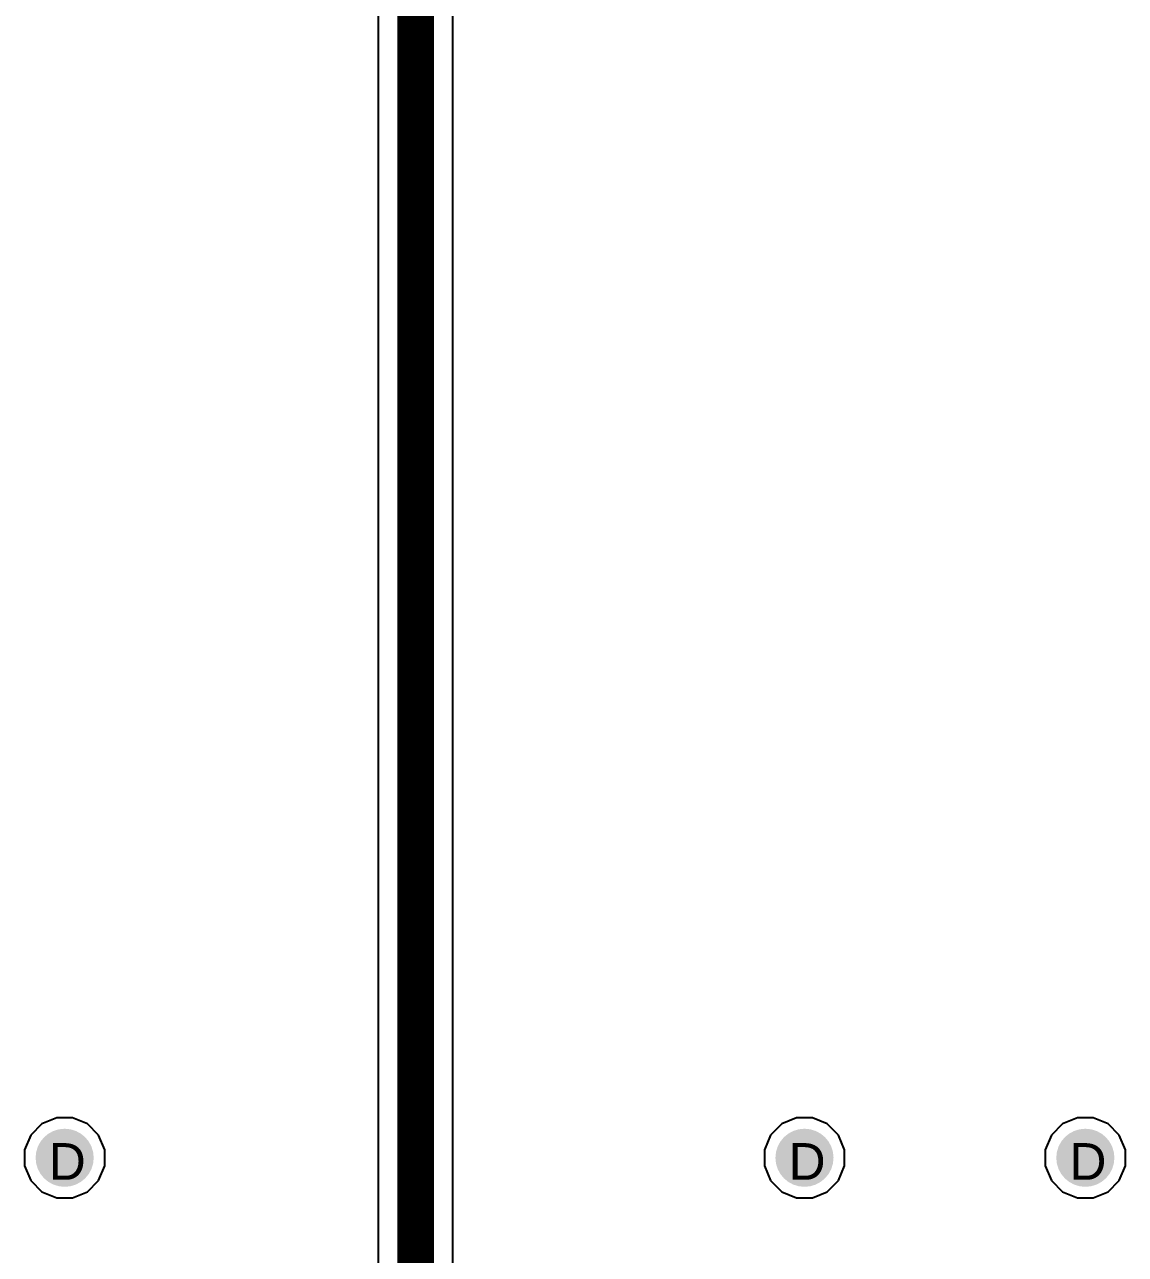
# Model space of a CAD drawing. Header units: inches. Extents: x 0 to 5032, y 0 to 5323.
# Drawn here: x 73.79 to 89.02, y 20.76 to 37.78 of the extents above; entities that cross this region are included whole.
import ezdxf

# ---------------------------------------------------------------- set-up
doc = ezdxf.new("R2010")
doc.units = ezdxf.units.IN
for name, color, linetype in [('Bottom Layer', 5, 'Continuous'), ('Bottom Solder', 6, 'Continuous'), ('Drill Drawing', 1, 'Continuous'), ('Layer 1', 16, 'Continuous'), ('Layer 2', 76, 'Continuous'), ('Top Layer', 1, 'Continuous'), ('Top Solder', 216, 'Continuous'), ('Via Holes', 16, 'Continuous')]:
    doc.layers.add(name, color=color, linetype=linetype)
doc.styles.add('Arial', font='', dxfattribs={"height": 0.2})
doc.styles.get('Arial').set_extended_font_data('Arial')

msp = doc.modelspace()

# ---------------------------------------------------------------- hatches: boundary and pattern name
at = {"layer": 'Bottom Layer'}
h = msp.add_hatch(color=5, dxfattribs=at)
edge = h.paths.add_edge_path()
edge.add_arc((74.346, 22.098), 0.3, 0, 360)
h = msp.add_hatch(color=5, dxfattribs=at)
edge = h.paths.add_edge_path()
edge.add_arc((84.582, 22.098), 0.3, 0, 360)
h = msp.add_hatch(color=5, dxfattribs=at)
edge = h.paths.add_edge_path()
edge.add_arc((88.468, 22.098), 0.3, 0, 360)
at = {"layer": 'Bottom Solder'}
h = msp.add_hatch(color=6, dxfattribs=at)
edge = h.paths.add_edge_path()
edge.add_arc((74.346, 22.098), 0.402, 0, 360)
h = msp.add_hatch(color=6, dxfattribs=at)
edge = h.paths.add_edge_path()
edge.add_arc((84.582, 22.098), 0.402, 0, 360)
h = msp.add_hatch(color=6, dxfattribs=at)
edge = h.paths.add_edge_path()
edge.add_arc((88.468, 22.098), 0.402, 0, 360)
at = {"layer": 'Layer 1'}
h = msp.add_hatch(color=16, dxfattribs=at)
edge = h.paths.add_edge_path()
edge.add_arc((74.346, 22.098), 0.3, 0, 360)
h = msp.add_hatch(color=16, dxfattribs=at)
edge = h.paths.add_edge_path()
edge.add_arc((84.582, 22.098), 0.3, 0, 360)
h = msp.add_hatch(color=16, dxfattribs=at)
edge = h.paths.add_edge_path()
edge.add_arc((88.468, 22.098), 0.3, 0, 360)
at = {"layer": 'Layer 2'}
h = msp.add_hatch(color=76, dxfattribs=at)
edge = h.paths.add_edge_path()
edge.add_arc((74.346, 22.098), 0.3, 0, 360)
h = msp.add_hatch(color=76, dxfattribs=at)
edge = h.paths.add_edge_path()
edge.add_arc((84.582, 22.098), 0.3, 0, 360)
h = msp.add_hatch(color=76, dxfattribs=at)
edge = h.paths.add_edge_path()
edge.add_arc((88.468, 22.098), 0.3, 0, 360)
at = {"layer": 'Top Layer'}
h = msp.add_hatch(color=1, dxfattribs=at)
edge = h.paths.add_edge_path()
edge.add_arc((74.346, 22.098), 0.3, 0, 360)
h = msp.add_hatch(color=1, dxfattribs=at)
edge = h.paths.add_edge_path()
edge.add_arc((84.582, 22.098), 0.3, 0, 360)
h = msp.add_hatch(color=1, dxfattribs=at)
edge = h.paths.add_edge_path()
edge.add_arc((88.468, 22.098), 0.3, 0, 360)
at = {"layer": 'Top Solder'}
h = msp.add_hatch(color=216, dxfattribs=at)
edge = h.paths.add_edge_path()
edge.add_arc((74.346, 22.098), 0.402, 0, 360)
h = msp.add_hatch(color=216, dxfattribs=at)
edge = h.paths.add_edge_path()
edge.add_arc((84.582, 22.098), 0.402, 0, 360)
h = msp.add_hatch(color=216, dxfattribs=at)
edge = h.paths.add_edge_path()
edge.add_arc((88.468, 22.098), 0.402, 0, 360)
at = {"layer": 'Via Holes'}
h = msp.add_hatch(color=7, dxfattribs=at)
edge = h.paths.add_edge_path()
edge.add_arc((74.346, 22.098), 0.15, 0, 360)
h = msp.add_hatch(color=7, dxfattribs=at)
edge = h.paths.add_edge_path()
edge.add_arc((84.582, 22.098), 0.15, 0, 360)
h = msp.add_hatch(color=7, dxfattribs=at)
edge = h.paths.add_edge_path()
edge.add_arc((88.468, 22.098), 0.15, 0, 360)

# ---------------------------------------------------------------- linework, layer by layer
at = {"layer": 'Bottom Layer'}
for p, q in [((78.683, 44.562), (78.683, 12.21)), ((79.719, 12.222), (79.719, 44.348))]:
    msp.add_line(p, q, dxfattribs=at)
msp.add_lwpolyline([(79.201, 11.512, 0.508, 0.508, 0), (79.201, 44.562, 0.508, 0.508, 0)], format="xyseb", dxfattribs=at)
at = {"layer": 'Layer 2'}
for p, q in [((74.236, 22.652), (74.032, 22.568)), ((74.456, 22.652), (74.236, 22.652)), ((74.66, 22.568), (74.456, 22.652)), ((84.472, 22.652), (84.268, 22.568)), ((84.692, 22.652), (84.472, 22.652)), ((84.896, 22.568), (84.692, 22.652)), ((88.358, 22.652), (88.154, 22.568)), ((88.578, 22.652), (88.358, 22.652)), ((88.782, 22.568), (88.578, 22.652)), ((74.032, 22.568), (73.876, 22.412)), ((74.815, 22.412), (74.66, 22.568)), ((84.268, 22.568), (84.112, 22.412)), ((85.052, 22.412), (84.896, 22.568)), ((88.154, 22.568), (87.999, 22.412)), ((88.938, 22.412), (88.782, 22.568)), ((73.876, 22.412), (73.792, 22.208)), ((74.9, 22.208), (74.815, 22.412)), ((84.112, 22.412), (84.028, 22.208)), ((85.136, 22.208), (85.052, 22.412)), ((87.999, 22.412), (87.914, 22.208)), ((89.022, 22.208), (88.938, 22.412)), ((73.792, 22.208), (73.792, 21.988)), ((74.9, 21.988), (74.9, 22.208)), ((84.028, 22.208), (84.028, 21.988)), ((85.136, 21.988), (85.136, 22.208)), ((87.914, 22.208), (87.914, 21.988)), ((89.022, 21.988), (89.022, 22.208)), ((73.792, 21.988), (73.876, 21.784)), ((74.815, 21.784), (74.9, 21.988)), ((84.028, 21.988), (84.112, 21.784)), ((85.052, 21.784), (85.136, 21.988)), ((87.914, 21.988), (87.999, 21.784)), ((88.938, 21.784), (89.022, 21.988)), ((73.876, 21.784), (74.032, 21.628)), ((74.66, 21.628), (74.815, 21.784)), ((84.112, 21.784), (84.268, 21.628)), ((84.896, 21.628), (85.052, 21.784)), ((87.999, 21.784), (88.154, 21.628)), ((88.782, 21.628), (88.938, 21.784)), ((74.032, 21.628), (74.236, 21.544)), ((74.456, 21.544), (74.66, 21.628)), ((84.268, 21.628), (84.472, 21.544)), ((84.692, 21.544), (84.896, 21.628)), ((88.154, 21.628), (88.358, 21.544)), ((88.578, 21.544), (88.782, 21.628)), ((74.236, 21.544), (74.456, 21.544)), ((84.472, 21.544), (84.692, 21.544)), ((88.358, 21.544), (88.578, 21.544))]:
    msp.add_line(p, q, dxfattribs=at)

# ---------------------------------------------------------------- texts
at = {"layer": 'Drill Drawing', "style": 'Arial'}
for p in [(74.126, 21.793), (84.362, 21.793), (88.248, 21.793)]:
    msp.add_text('D', height=0.508, dxfattribs=at).set_placement(p)

doc.saveas('drawing.dxf')
